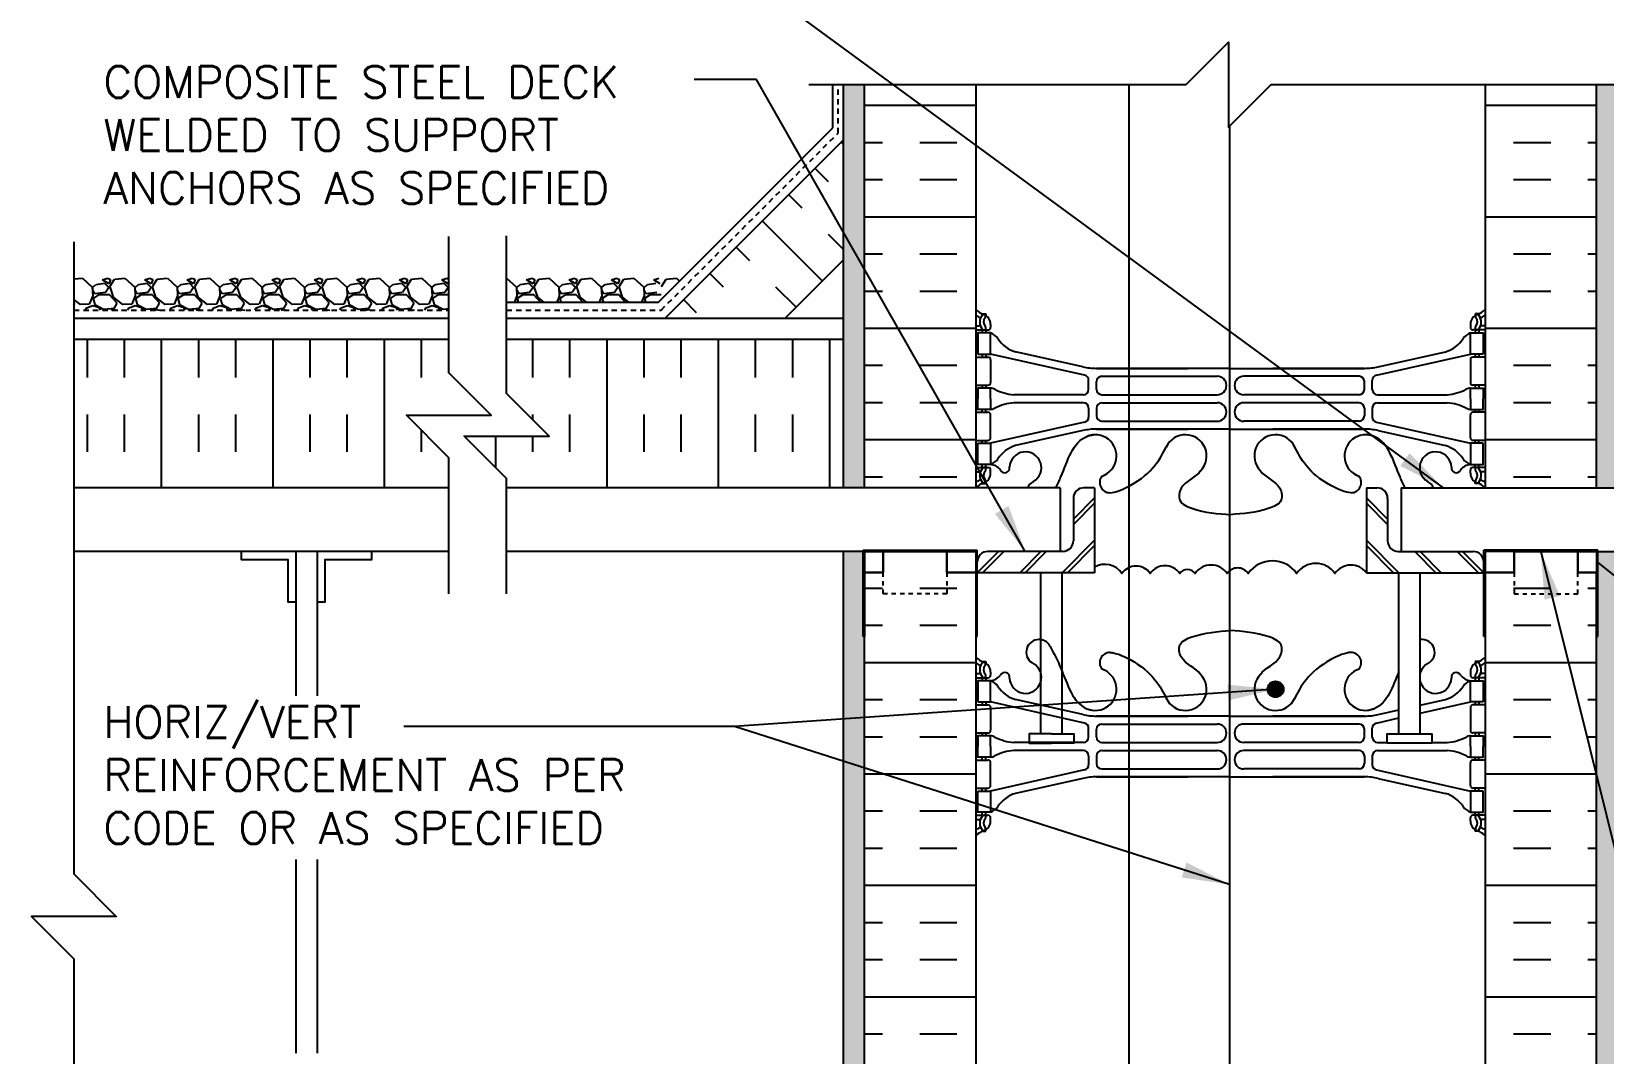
# Model space of a CAD drawing. Header units: inches. Extents: x 250.1 to 306.6, y 242.4 to 324.9.
# Drawn here: x 250.1 to 287.16, y 278.15 to 302.23 of the extents above; entities that cross this region are included whole.
import ezdxf

# ---------------------------------------------------------------- set-up
doc = ezdxf.new("R2010")
doc.units = ezdxf.units.IN
doc.header["$LTSCALE"] = 0.5
doc.header["$MEASUREMENT"] = 0
doc.linetypes.add('DASHED2', pattern=[0.375, 0.25, -0.125])
for name, color, linetype in [('HATCH', 12, 'Continuous'), ('line25', 2, 'Continuous'), ('LINE3', 3, 'Continuous'), ('LINE50', 5, 'Continuous'), ('LINE9', 9, 'Continuous'), ('TEXT', 4, 'Continuous'), ('Web_Edge', 9, 'Continuous')]:
    doc.layers.add(name, color=color, linetype=linetype)
doc.styles.add('DIM', font='romans.shx', dxfattribs={"width": 0.7})
doc.styles.add('ROMANS', font='romans.shx', dxfattribs={"height": 1.125})
doc.dimstyles.new('ext_12', dxfattribs={"dimscale": 12, "dimtxt": 0.09375, "dimasz": 0.09375, "dimexe": 0.09375, "dimexo": 0.0625, "dimgap": 0.0625, "dimtad": 1, "dimdec": 1, "dimzin": 3, "dimdsep": 46, "dimlunit": 4, "dimtxsty": 'DIM', "dimcen": 0.09, "dimdle": 0.09375, "dimclrt": 4, "dimadec": 0, "dimazin": 0, "dimtfac": 1, "dimtdec": 1, "dimtmove": 2, "dimatfit": 3, "dimfxl": 1, "dimfrac": 2, "dimtolj": 1, "dimtzin": 0, "dimarcsym": 0})
pattern_1 = [(0, (12.0422, 14.3605), (0, 2.625), []), (0, (12.0422, 15.2355), (0, 2.625), [0.875, -0.875]), (0, (12.0422, 16.1105), (0, 2.625), [0.875, -0.875])]

msp = doc.modelspace()

# ---------------------------------------------------------------- hatches: boundary and pattern name
at = {"layer": 'HATCH'}
h = msp.add_hatch(dxfattribs=at)
h.set_pattern_fill('AR-SAND', color=256, scale=0.25, style=0)
h.set_pattern_definition([(37.5, (269.5189, 297.0386), (-0.0157483, 0.481706), [0, -0.38, 0, -0.425, 0, -0.40625]), (7.5, (269.5189, 297.0386), (0.442444, 0.705537), [0, -0.205, 0, -0.3425, 0, -0.13125]), (327.5, (269.2114, 297.0386), (0.7785355, 0.001415), [0, -0.125, 0, -0.45, 0, -0.5875]), (317.5, (269.2114, 297.0386), (0.751532, 0.219419), [0, -0.0625, 0, -0.295, 0, -0.3375])])
h.paths.add_polyline_path([(269.745, 300.976), (269.245, 300.976), (269.245, 291.476), (269.745, 291.476)])
h.paths.add_polyline_path([(269.245, 318.306), (269.245, 303.478), (269.745, 303.478), (269.745, 309.976), (269.745, 318.306)])
h.paths.add_polyline_path([(269.745, 320.202), (269.245, 320.202), (269.245, 318.468), (269.745, 318.468)])
h.paths.add_polyline_path([(269.745, 272.419), (269.745, 272.132), (269.245, 272.132), (269.245, 285.917), (269.245, 289.976), (269.745, 289.976)])
h = msp.add_hatch(dxfattribs=at)
h.set_pattern_fill('AR-SAND', color=256, scale=0.25, style=0)
h.set_pattern_definition([(37.5, (287.2253, 295.21123), (-0.0157483, 0.481706), [0, -0.38, 0, -0.425, 0, -0.40625]), (7.5, (287.2253, 295.2112), (0.442444, 0.705537), [0, -0.205, 0, -0.3425, 0, -0.13125]), (327.5, (286.9178, 295.21123), (0.7785355, 0.001415), [0, -0.125, 0, -0.45, 0, -0.5875]), (317.5, (286.9178, 295.2112), (0.751532, 0.219419), [0, -0.0625, 0, -0.295, 0, -0.3375])])
h.paths.add_polyline_path([(287.495, 300.976), (286.995, 300.976), (286.995, 291.476), (287.495, 291.476)])
h.paths.add_polyline_path([(287.495, 318.306), (286.995, 318.306), (286.995, 309.976), (286.995, 303.478), (287.495, 303.478)])
h.paths.add_polyline_path([(287.495, 320.202), (286.995, 320.202), (286.995, 318.468), (287.495, 318.468)])
h.paths.add_polyline_path([(286.995, 272.419), (286.995, 272.132), (287.495, 272.132), (287.495, 285.917), (287.495, 289.976), (286.995, 289.976)])
h = msp.add_hatch(dxfattribs=at)
h.set_pattern_fill('INSUL', color=256, scale=7, style=0)
h.set_pattern_definition(pattern_1)
h.paths.add_polyline_path([(286.995, 300.976), (284.37, 300.976), (284.37, 291.476), (286.995, 291.476)])
h.paths.add_polyline_path([(269.745, 291.476), (272.37, 291.476), (272.37, 300.976), (269.745, 300.976)])
h = msp.add_hatch(dxfattribs=at)
h.set_pattern_fill('INSUL', color=256, scale=7, angle=45, style=0)
h.set_pattern_definition([(135, (376.5477, 136.5745), (1.856155, 1.856155), []), (135, (377.1664, 137.1932), (1.856155, 1.856155), [0.875, -0.875]), (135, (377.7851, 137.812), (1.856155, 1.856155), [0.875, -0.875])])
h.paths.add_polyline_path([(267.996, 295.601), (265.168, 295.601), (269.245, 299.677), (269.245, 296.849)])
h = msp.add_hatch(dxfattribs=at)
h.set_pattern_fill('INSUL', color=256, scale=7, angle=90, style=0)
h.set_pattern_definition([(90, (376.5477, 136.5745), (2.625, 2e-16), []), (90, (377.4227, 136.5745), (2.625, 2e-16), [0.875, -0.875]), (90, (378.2977, 136.5745), (2.625, 2e-16), [0.875, -0.875])])
h.paths.add_polyline_path([(261.307, 293.695), (261.307, 294.976), (269.245, 294.976), (269.245, 291.476), (261.307, 291.476), (261.307, 291.695), (260.307, 292.695), (262.307, 292.695)])
h.paths.add_polyline_path([(259.942, 294.976), (259.942, 294.185), (260.942, 293.185), (258.942, 293.185), (259.942, 292.185), (259.942, 291.476), (251.105, 291.476), (251.105, 294.976)])
h = msp.add_hatch(dxfattribs=at)
h.set_pattern_fill('INSUL', color=256, scale=7, style=0)
h.set_pattern_definition(pattern_1)
h.paths.add_polyline_path([(286.995, 272.132), (284.37, 273.19), (284.37, 289.478), (286.995, 289.478)])
h.paths.add_polyline_path([(269.745, 272.132), (272.37, 273.19), (272.37, 289.478), (271.682, 289.478), (271.682, 289.978), (270.182, 289.978), (270.182, 289.478), (269.745, 289.478)])
at = {"layer": 'LINE3'}
h = msp.add_hatch(color=256, dxfattribs=at)
h.paths.add_polyline_path([(279.616, 286.765, 0.831395), (279.248, 286.765)])
h.paths.add_polyline_path([(279.62, 286.73, 0.045935), (279.616, 286.765), (279.248, 286.765, 0.045935), (279.245, 286.73, 1)])

# ---------------------------------------------------------------- linework, layer by layer
at = {"layer": 'HATCH'}
for p, q in [((268.995, 299.958), (268.995, 300.976)), ((264.887, 295.851), (268.995, 299.958)), ((251.105, 296.397), (251.307, 296.414)), ((251.308, 296.414), (251.538, 296.204)), ((251.538, 296.205), (251.548, 295.995)), ((251.546, 296.193), (251.626, 296.263)), ((251.548, 296.134), (251.548, 296.194)), ((251.598, 296.045), (251.548, 296.135)), ((251.627, 296.265), (251.827, 296.295)), ((251.777, 296.375), (251.897, 296.415)), ((251.928, 296.285), (251.778, 296.375)), ((251.828, 296.294), (251.928, 296.194)), ((251.928, 296.195), (251.848, 296.075)), ((251.898, 296.414), (251.968, 296.384)), ((251.968, 296.384), (251.928, 296.284)), ((251.956, 296.215), (252.066, 296.395)), ((252.038, 295.964), (251.958, 296.214)), ((252.067, 296.394), (252.307, 296.414)), ((252.308, 296.414), (252.538, 296.204)), ((252.538, 296.205), (252.548, 295.995)), ((252.546, 296.193), (252.626, 296.263)), ((252.548, 296.134), (252.548, 296.194)), ((252.598, 296.045), (252.548, 296.135)), ((252.627, 296.265), (252.827, 296.295)), ((252.777, 296.375), (252.897, 296.415)), ((252.928, 296.285), (252.778, 296.375)), ((252.828, 296.294), (252.928, 296.194)), ((252.928, 296.195), (252.848, 296.075)), ((252.898, 296.414), (252.968, 296.384)), ((252.968, 296.384), (252.928, 296.284)), ((252.956, 296.215), (253.066, 296.395)), ((253.038, 295.964), (252.958, 296.214)), ((253.067, 296.394), (253.307, 296.414)), ((253.308, 296.414), (253.538, 296.204)), ((253.538, 296.205), (253.548, 295.995)), ((253.546, 296.193), (253.626, 296.263)), ((253.548, 296.134), (253.548, 296.194)), ((253.598, 296.045), (253.548, 296.135)), ((253.627, 296.265), (253.827, 296.295)), ((253.777, 296.375), (253.897, 296.415)), ((253.928, 296.285), (253.778, 296.375)), ((253.828, 296.294), (253.928, 296.194)), ((253.928, 296.195), (253.848, 296.075)), ((253.898, 296.414), (253.968, 296.384)), ((253.968, 296.384), (253.928, 296.284)), ((253.956, 296.215), (254.066, 296.395)), ((254.038, 295.964), (253.958, 296.214)), ((254.067, 296.394), (254.307, 296.414)), ((254.308, 296.414), (254.538, 296.204)), ((254.538, 296.205), (254.548, 295.995)), ((254.546, 296.193), (254.626, 296.263)), ((254.548, 296.134), (254.548, 296.194)), ((254.598, 296.045), (254.548, 296.135)), ((254.627, 296.265), (254.827, 296.295)), ((254.777, 296.375), (254.897, 296.415)), ((254.928, 296.285), (254.778, 296.375)), ((254.828, 296.294), (254.928, 296.194)), ((254.928, 296.195), (254.848, 296.075)), ((254.898, 296.414), (254.968, 296.384)), ((254.968, 296.384), (254.928, 296.284)), ((254.956, 296.215), (255.066, 296.395)), ((255.038, 295.964), (254.958, 296.214)), ((255.067, 296.394), (255.307, 296.414)), ((255.307, 296.414), (255.537, 296.204)), ((255.538, 296.205), (255.548, 295.995)), ((255.546, 296.193), (255.626, 296.263)), ((255.548, 296.134), (255.548, 296.194)), ((255.598, 296.045), (255.548, 296.135)), ((255.627, 296.265), (255.827, 296.295)), ((255.777, 296.375), (255.897, 296.415)), ((255.928, 296.285), (255.778, 296.375)), ((255.828, 296.294), (255.928, 296.194)), ((255.928, 296.195), (255.848, 296.075)), ((255.898, 296.414), (255.968, 296.384)), ((255.968, 296.384), (255.928, 296.284)), ((255.956, 296.215), (256.066, 296.395)), ((256.038, 295.964), (255.958, 296.214)), ((256.067, 296.394), (256.307, 296.414)), ((256.307, 296.414), (256.537, 296.204)), ((256.538, 296.205), (256.548, 295.995)), ((256.546, 296.193), (256.626, 296.263)), ((256.548, 296.134), (256.548, 296.194)), ((256.598, 296.045), (256.548, 296.135)), ((256.627, 296.265), (256.827, 296.295)), ((256.777, 296.375), (256.897, 296.415)), ((256.928, 296.285), (256.778, 296.375)), ((256.828, 296.294), (256.928, 296.194)), ((256.928, 296.195), (256.848, 296.075)), ((256.898, 296.414), (256.968, 296.384)), ((256.968, 296.384), (256.928, 296.284)), ((256.956, 296.215), (257.066, 296.395)), ((257.038, 295.964), (256.958, 296.214)), ((257.067, 296.394), (257.307, 296.414)), ((257.307, 296.414), (257.537, 296.204)), ((257.538, 296.205), (257.548, 295.995)), ((257.546, 296.193), (257.626, 296.263)), ((257.548, 296.134), (257.548, 296.194)), ((257.598, 296.045), (257.548, 296.135)), ((257.627, 296.265), (257.827, 296.295)), ((257.777, 296.375), (257.897, 296.415)), ((257.928, 296.285), (257.778, 296.375)), ((257.828, 296.294), (257.928, 296.194)), ((257.928, 296.195), (257.848, 296.075)), ((257.898, 296.414), (257.968, 296.384)), ((257.968, 296.384), (257.928, 296.284)), ((257.956, 296.215), (258.066, 296.395)), ((258.038, 295.964), (257.958, 296.214)), ((258.067, 296.394), (258.307, 296.414)), ((258.307, 296.414), (258.537, 296.204)), ((258.538, 296.205), (258.548, 295.995)), ((258.546, 296.193), (258.626, 296.263)), ((258.548, 296.134), (258.548, 296.194)), ((258.598, 296.045), (258.548, 296.135)), ((258.627, 296.265), (258.827, 296.295)), ((258.777, 296.375), (258.897, 296.415)), ((258.928, 296.285), (258.778, 296.375)), ((258.828, 296.294), (258.928, 296.194)), ((258.928, 296.195), (258.848, 296.075)), ((258.898, 296.414), (258.968, 296.384)), ((258.968, 296.384), (258.928, 296.284)), ((258.956, 296.215), (259.066, 296.395)), ((259.038, 295.964), (258.958, 296.214)), ((259.067, 296.394), (259.307, 296.414)), ((259.307, 296.414), (259.537, 296.204)), ((259.538, 296.205), (259.548, 295.995)), ((259.546, 296.193), (259.626, 296.263)), ((259.548, 296.134), (259.548, 296.194)), ((259.598, 296.045), (259.548, 296.135)), ((259.627, 296.265), (259.827, 296.295)), ((259.777, 296.375), (259.897, 296.415)), ((259.928, 296.285), (259.778, 296.375)), ((259.828, 296.294), (259.928, 296.194)), ((259.928, 296.195), (259.848, 296.075)), ((259.898, 296.414), (259.942, 296.395)), ((259.942, 296.319), (259.928, 296.284)), ((261.307, 296.414), (261.307, 296.414)), ((261.307, 296.414), (261.537, 296.204)), ((261.538, 296.205), (261.548, 295.995)), ((261.546, 296.193), (261.626, 296.263)), ((261.548, 296.134), (261.548, 296.194)), ((261.598, 296.045), (261.548, 296.135)), ((261.627, 296.265), (261.827, 296.295)), ((261.777, 296.375), (261.897, 296.415)), ((261.928, 296.285), (261.778, 296.375)), ((261.828, 296.294), (261.928, 296.194)), ((261.928, 296.195), (261.848, 296.075)), ((261.898, 296.414), (261.968, 296.384)), ((261.968, 296.384), (261.928, 296.284)), ((261.956, 296.215), (262.066, 296.395)), ((262.038, 295.964), (261.958, 296.214)), ((262.067, 296.394), (262.307, 296.414)), ((262.307, 296.414), (262.537, 296.204)), ((262.538, 296.205), (262.548, 295.995)), ((262.546, 296.193), (262.626, 296.263)), ((262.548, 296.134), (262.548, 296.194)), ((262.598, 296.045), (262.548, 296.135)), ((262.627, 296.265), (262.827, 296.295)), ((262.777, 296.375), (262.897, 296.415)), ((262.928, 296.285), (262.778, 296.375)), ((262.828, 296.294), (262.928, 296.194)), ((262.928, 296.195), (262.848, 296.075)), ((262.898, 296.414), (262.968, 296.384)), ((262.968, 296.384), (262.928, 296.284)), ((262.956, 296.215), (263.066, 296.395)), ((263.038, 295.964), (262.958, 296.214)), ((263.067, 296.394), (263.307, 296.414)), ((263.307, 296.414), (263.537, 296.204)), ((263.538, 296.205), (263.548, 295.995)), ((263.546, 296.193), (263.626, 296.263)), ((263.548, 296.134), (263.548, 296.194)), ((263.598, 296.045), (263.548, 296.135)), ((263.627, 296.265), (263.827, 296.295)), ((263.777, 296.375), (263.897, 296.415)), ((263.928, 296.285), (263.778, 296.375)), ((263.828, 296.294), (263.928, 296.194)), ((263.928, 296.195), (263.848, 296.075)), ((263.898, 296.414), (263.968, 296.384)), ((263.968, 296.384), (263.928, 296.284)), ((263.956, 296.215), (264.066, 296.395)), ((264.038, 295.964), (263.958, 296.214)), ((264.067, 296.394), (264.307, 296.414)), ((264.307, 296.414), (264.537, 296.204)), ((264.538, 296.205), (264.548, 295.995)), ((264.546, 296.193), (264.626, 296.263)), ((264.548, 296.134), (264.548, 296.194)), ((264.598, 296.045), (264.548, 296.135)), ((264.627, 296.265), (264.827, 296.295)), ((264.777, 296.375), (264.897, 296.415)), ((264.928, 296.285), (264.778, 296.375)), ((264.956, 296.215), (265.066, 296.395)), ((265.067, 296.394), (265.307, 296.414)), ((265.307, 296.414), (265.383, 296.346)), ((251.258, 295.795), (251.105, 295.913)), ((251.128, 295.824), (251.105, 295.85)), ((251.105, 295.787), (251.126, 295.824)), ((251.468, 295.804), (251.258, 295.794)), ((251.548, 295.764), (251.388, 295.704)), ((251.549, 295.996), (251.469, 295.806)), ((251.708, 295.714), (251.548, 295.764)), ((251.557, 295.934), (251.597, 295.794)), ((251.688, 296.026), (251.558, 295.936)), ((251.847, 296.074), (251.597, 296.044)), ((251.597, 295.794), (251.807, 295.684)), ((251.948, 296.024), (251.688, 296.024)), ((252.128, 295.824), (251.948, 296.024)), ((252.258, 295.795), (252.038, 295.965)), ((252.056, 295.704), (252.126, 295.824)), ((252.468, 295.804), (252.258, 295.794)), ((252.548, 295.764), (252.388, 295.704)), ((252.549, 295.996), (252.469, 295.806)), ((252.708, 295.714), (252.548, 295.764)), ((252.557, 295.934), (252.597, 295.794)), ((252.688, 296.026), (252.558, 295.936)), ((252.847, 296.074), (252.597, 296.044)), ((252.597, 295.794), (252.807, 295.684)), ((252.948, 296.024), (252.688, 296.024)), ((253.128, 295.824), (252.948, 296.024)), ((253.258, 295.795), (253.038, 295.965)), ((253.056, 295.704), (253.126, 295.824)), ((253.468, 295.804), (253.258, 295.794)), ((253.548, 295.764), (253.388, 295.704)), ((253.549, 295.996), (253.469, 295.806)), ((253.708, 295.714), (253.548, 295.764)), ((253.557, 295.934), (253.597, 295.794)), ((253.688, 296.026), (253.558, 295.936)), ((253.847, 296.074), (253.597, 296.044)), ((253.597, 295.794), (253.807, 295.684)), ((253.948, 296.024), (253.688, 296.024)), ((254.128, 295.824), (253.948, 296.024)), ((254.258, 295.795), (254.038, 295.965)), ((254.056, 295.704), (254.126, 295.824)), ((254.468, 295.804), (254.258, 295.794)), ((254.548, 295.764), (254.388, 295.704)), ((254.549, 295.996), (254.469, 295.806)), ((254.708, 295.714), (254.548, 295.764)), ((254.557, 295.934), (254.597, 295.794)), ((254.688, 296.026), (254.558, 295.936)), ((254.847, 296.074), (254.597, 296.044)), ((254.597, 295.794), (254.807, 295.684)), ((254.948, 296.024), (254.688, 296.024)), ((255.128, 295.824), (254.948, 296.024)), ((255.258, 295.795), (255.038, 295.965)), ((255.056, 295.704), (255.126, 295.824)), ((255.468, 295.804), (255.258, 295.794)), ((255.548, 295.764), (255.388, 295.704)), ((255.549, 295.996), (255.469, 295.806)), ((255.708, 295.714), (255.548, 295.764)), ((255.557, 295.934), (255.597, 295.794)), ((255.688, 296.026), (255.558, 295.936)), ((255.847, 296.074), (255.597, 296.044)), ((255.597, 295.794), (255.807, 295.684)), ((255.948, 296.024), (255.688, 296.024)), ((256.128, 295.824), (255.948, 296.024)), ((256.258, 295.795), (256.038, 295.965)), ((256.056, 295.704), (256.126, 295.824)), ((256.468, 295.804), (256.258, 295.794)), ((256.548, 295.764), (256.388, 295.704)), ((256.549, 295.996), (256.469, 295.806)), ((256.708, 295.714), (256.548, 295.764)), ((256.557, 295.934), (256.597, 295.794)), ((256.688, 296.026), (256.558, 295.936)), ((256.847, 296.074), (256.597, 296.044)), ((256.597, 295.794), (256.807, 295.684)), ((256.948, 296.024), (256.688, 296.024)), ((257.128, 295.824), (256.948, 296.024)), ((257.258, 295.795), (257.038, 295.965)), ((257.056, 295.704), (257.126, 295.824)), ((257.468, 295.804), (257.258, 295.794)), ((257.548, 295.764), (257.388, 295.704)), ((257.549, 295.996), (257.469, 295.806)), ((257.708, 295.714), (257.548, 295.764)), ((257.557, 295.934), (257.597, 295.794)), ((257.688, 296.026), (257.558, 295.936)), ((257.847, 296.074), (257.597, 296.044)), ((257.597, 295.794), (257.807, 295.684)), ((257.948, 296.024), (257.688, 296.024)), ((258.128, 295.824), (257.948, 296.024)), ((258.258, 295.795), (258.038, 295.965)), ((258.056, 295.704), (258.126, 295.824)), ((258.468, 295.804), (258.258, 295.794)), ((258.548, 295.764), (258.388, 295.704)), ((258.549, 295.996), (258.469, 295.806)), ((258.708, 295.714), (258.548, 295.764)), ((258.557, 295.934), (258.597, 295.794)), ((258.688, 296.026), (258.558, 295.936)), ((258.847, 296.074), (258.597, 296.044)), ((258.597, 295.794), (258.807, 295.684)), ((258.948, 296.024), (258.688, 296.024)), ((259.128, 295.824), (258.948, 296.024)), ((259.258, 295.795), (259.038, 295.965)), ((259.056, 295.704), (259.126, 295.824)), ((259.468, 295.804), (259.258, 295.794)), ((259.548, 295.764), (259.388, 295.704)), ((259.549, 295.996), (259.469, 295.806)), ((259.708, 295.714), (259.548, 295.764)), ((259.557, 295.934), (259.597, 295.794)), ((259.688, 296.026), (259.558, 295.936)), ((259.847, 296.074), (259.597, 296.044)), ((259.597, 295.794), (259.807, 295.684)), ((259.942, 296.024), (259.688, 296.024)), ((261.307, 295.851), (264.887, 295.851)), ((261.549, 295.996), (261.488, 295.851)), ((261.688, 296.026), (261.558, 295.936)), ((261.558, 295.934), (261.581, 295.851)), ((261.847, 296.074), (261.597, 296.044)), ((261.948, 296.024), (261.688, 296.024)), ((262.104, 295.851), (261.948, 296.024)), ((262.186, 295.851), (262.038, 295.965)), ((262.549, 295.996), (262.488, 295.851)), ((262.688, 296.026), (262.558, 295.936)), ((262.558, 295.934), (262.581, 295.851)), ((262.847, 296.074), (262.597, 296.044)), ((262.948, 296.024), (262.688, 296.024)), ((263.104, 295.851), (262.948, 296.024)), ((263.186, 295.851), (263.038, 295.965)), ((263.549, 295.996), (263.488, 295.851)), ((263.688, 296.026), (263.558, 295.936)), ((263.558, 295.934), (263.581, 295.851)), ((263.847, 296.074), (263.597, 296.044)), ((263.948, 296.024), (263.688, 296.024)), ((264.104, 295.851), (263.948, 296.024)), ((264.186, 295.851), (264.038, 295.965)), ((264.549, 295.996), (264.488, 295.851)), ((264.688, 296.026), (264.558, 295.936)), ((264.558, 295.934), (264.581, 295.851)), ((264.847, 296.074), (264.597, 296.044)), ((264.948, 296.024), (264.688, 296.024)), ((251.105, 295.666), (251.138, 295.663)), ((251.388, 295.704), (251.368, 295.663)), ((251.73, 295.663), (251.708, 295.714)), ((251.808, 295.686), (252.058, 295.706)), ((251.99, 295.663), (252.038, 295.675)), ((252.037, 295.673), (252.138, 295.663)), ((252.388, 295.704), (252.368, 295.663)), ((252.73, 295.663), (252.708, 295.714)), ((252.808, 295.686), (253.058, 295.706)), ((252.99, 295.663), (253.038, 295.675)), ((253.037, 295.673), (253.138, 295.663)), ((253.388, 295.704), (253.368, 295.663)), ((253.73, 295.663), (253.708, 295.714)), ((253.808, 295.686), (254.058, 295.706)), ((253.99, 295.663), (254.038, 295.675)), ((254.037, 295.673), (254.138, 295.663)), ((254.388, 295.704), (254.368, 295.663)), ((254.73, 295.663), (254.708, 295.714)), ((254.808, 295.686), (255.058, 295.706)), ((254.99, 295.663), (255.038, 295.675)), ((255.037, 295.673), (255.138, 295.663)), ((255.388, 295.704), (255.368, 295.663)), ((255.73, 295.663), (255.708, 295.714)), ((255.808, 295.686), (256.058, 295.706)), ((255.99, 295.663), (256.038, 295.675)), ((256.037, 295.673), (256.138, 295.663)), ((256.388, 295.704), (256.368, 295.663)), ((256.73, 295.663), (256.708, 295.714)), ((256.808, 295.686), (257.058, 295.706)), ((256.99, 295.663), (257.038, 295.675)), ((257.037, 295.673), (257.138, 295.663)), ((257.388, 295.704), (257.368, 295.663)), ((257.73, 295.663), (257.708, 295.714)), ((257.808, 295.686), (258.058, 295.706)), ((257.99, 295.663), (258.038, 295.675)), ((258.037, 295.673), (258.138, 295.663)), ((258.388, 295.704), (258.368, 295.663)), ((258.73, 295.663), (258.708, 295.714)), ((258.808, 295.686), (259.058, 295.706)), ((258.99, 295.663), (259.038, 295.675)), ((259.037, 295.673), (259.138, 295.663)), ((259.388, 295.704), (259.368, 295.663)), ((259.73, 295.663), (259.708, 295.714)), ((259.808, 295.686), (259.942, 295.697)), ((275.165, 291.24), (274.665, 290.74)), ((275.165, 291.115), (274.665, 290.615)), ((281.574, 291.24), (282.074, 290.74)), ((281.574, 291.115), (282.074, 290.615)), ((275.165, 290.24), (274.401, 289.476)), ((281.574, 290.24), (282.338, 289.476)), ((272.901, 289.976), (272.401, 289.476)), ((273.026, 289.976), (272.526, 289.476)), ((273.901, 289.976), (273.401, 289.476)), ((274.026, 289.976), (273.526, 289.476)), ((275.165, 290.115), (274.526, 289.476)), ((281.574, 290.115), (282.213, 289.476)), ((282.713, 289.976), (283.213, 289.476)), ((282.838, 289.976), (283.338, 289.476)), ((283.713, 289.976), (284.213, 289.476)), ((283.838, 289.976), (284.338, 289.476))]:
    msp.add_line(p, q, dxfattribs=at)
msp.add_lwpolyline([(281.574, 289.476, 0.506186), (280.833, 289.459, 0.520567), (279.929, 289.459, 0.520567), (278.789, 289.459, 0.520567), (278.29, 289.459, 0.520567), (277.534, 289.459, 0.520567), (277.173, 289.459, 0.520567), (276.477, 289.459, 0.520567), (275.811, 289.459, 0.381873), (275.165, 289.61, 0.381873)], format="xyb", dxfattribs=at)
at = {"layer": 'line25'}
for p, q in [((269.245, 291.476), (269.245, 300.976)), ((272.37, 300.976), (272.37, 291.476)), ((272.37, 300.976), (272.37, 291.476)), ((284.37, 300.976), (284.37, 291.476)), ((265.043, 295.476), (269.245, 299.677)), ((267.871, 295.476), (269.245, 296.849)), ((275.165, 291.476), (274.915, 291.476)), ((275.165, 291.476), (275.165, 289.476)), ((281.574, 291.476), (281.574, 289.476)), ((281.574, 291.476), (281.824, 291.476)), ((274.665, 291.226), (274.665, 290.226)), ((282.074, 291.226), (282.074, 290.226)), ((269.713, 287.976), (269.713, 290.007)), ((269.713, 290.007), (272.401, 290.007)), ((269.745, 289.976), (272.37, 289.976)), ((269.745, 289.976), (272.37, 289.976)), ((269.745, 289.976), (269.745, 287.976)), ((272.37, 289.976), (272.37, 287.976)), ((272.401, 287.976), (272.401, 290.007)), ((274.415, 289.976), (272.651, 289.976)), ((282.324, 289.976), (284.088, 289.976)), ((287.026, 290.007), (284.338, 290.007)), ((284.338, 287.976), (284.338, 290.007)), ((286.995, 289.976), (284.37, 289.976)), ((286.995, 289.976), (284.37, 289.976)), ((284.37, 289.976), (284.37, 287.976)), ((286.995, 289.976), (286.995, 287.976)), ((287.026, 287.976), (287.026, 290.007)), ((272.37, 289.478), (272.37, 287.783)), ((272.401, 289.476), (272.401, 289.726)), ((275.165, 289.476), (272.401, 289.476)), ((273.901, 285.683), (273.901, 289.476)), ((274.401, 285.683), (274.401, 289.476)), ((281.574, 289.476), (284.338, 289.476)), ((282.338, 285.683), (282.338, 289.476)), ((282.838, 285.683), (282.838, 289.476)), ((284.338, 289.476), (284.338, 289.726)), ((284.37, 289.478), (284.37, 273.19)), ((269.745, 287.976), (269.713, 287.976)), ((272.37, 287.976), (272.401, 287.976)), ((284.37, 287.976), (284.338, 287.976)), ((286.995, 287.976), (287.026, 287.976)), ((272.37, 287.783), (272.37, 273.19))]:
    msp.add_line(p, q, dxfattribs=at)
at = {"layer": 'line25', "color": 192}
for p, q in [((259.942, 289.976), (251.105, 289.976)), ((270.182, 289.976), (261.307, 289.976)), ((286.557, 289.976), (295.432, 289.976))]:
    msp.add_line(p, q, dxfattribs=at)
at = {"layer": 'line25'}
for points in [[(251.105, 294.976), (259.942, 294.976)], [(261.307, 294.976), (269.245, 294.976)], [(274.151, 285.683), (273.622, 285.683), (273.622, 285.457), (273.882, 285.457)], [(273.882, 285.457), (274.151, 285.457)], [(274.151, 285.683), (274.679, 285.683), (274.679, 285.457), (274.151, 285.457)]]:
    msp.add_lwpolyline(points, dxfattribs=at)
msp.add_lwpolyline([(282.588, 285.457), (282.06, 285.457), (282.06, 285.683), (282.588, 285.683), (283.117, 285.683), (283.117, 285.457), (282.857, 285.457)], close=True, dxfattribs=at)
for centre, start, end in [((274.915, 291.226), 90, 180), ((281.824, 291.226), 0, 90), ((274.415, 290.226), 270, 0), ((282.324, 290.226), 180, 270), ((272.651, 289.726), 90, 180), ((284.088, 289.726), 0, 90)]:
    msp.add_arc(centre, 0.25, start, end, dxfattribs=at)
at = {"layer": 'LINE3'}
for p, q in [((275.974, 300.976), (275.974, 269.576)), ((278.35, 300), (278.35, 263.399))]:
    msp.add_line(p, q, dxfattribs=at)
msp.add_circle((279.432, 286.73), 0.188, dxfattribs=at)
at = {"layer": 'LINE50', "color": 9, "linetype": 'DASHED2'}
for p, q in [((269.12, 299.833), (269.12, 300.976)), ((264.95, 295.663), (269.12, 299.833)), ((251.105, 295.663), (259.942, 295.663)), ((261.307, 295.663), (264.95, 295.663))]:
    msp.add_line(p, q, dxfattribs=at)
at = {"layer": 'LINE50'}
for p, q in [((269.745, 291.476), (269.745, 300.976)), ((286.995, 291.476), (286.995, 300.976)), ((285.057, 289.478), (285.057, 289.978)), ((285.057, 289.978), (286.557, 289.978)), ((285.057, 289.978), (286.557, 289.978)), ((286.557, 289.978), (286.557, 289.478)), ((269.745, 272.132), (269.745, 289.478)), ((284.37, 289.478), (285.057, 289.478)), ((286.557, 289.478), (286.995, 289.478)), ((286.995, 272.132), (286.995, 289.478))]:
    msp.add_line(p, q, dxfattribs=at)
at = {"layer": 'LINE50', "color": 9}
msp.add_line((269.245, 272.132), (269.245, 289.976), dxfattribs=at)
at = {"layer": 'LINE50'}
for points in [[(272.37, 289.478), (271.682, 289.478), (271.682, 289.978), (270.182, 289.978), (270.182, 289.478), (269.745, 289.478)], [(269.745, 289.478), (270.182, 289.478), (270.182, 289.978), (271.682, 289.978), (271.682, 289.478), (272.37, 289.478)], [(286.995, 289.478), (286.557, 289.478), (286.557, 289.978), (285.057, 289.978), (285.057, 289.478), (284.37, 289.478)]]:
    msp.add_lwpolyline(points, dxfattribs=at)
at = {"layer": 'LINE9'}
for p, q in [((259.942, 291.476), (251.105, 291.476)), ((274.351, 291.476), (261.307, 291.476)), ((274.351, 291.476), (274.351, 289.976)), ((282.389, 291.476), (295.432, 291.476)), ((282.389, 291.476), (282.389, 289.976)), ((256.338, 289.976), (256.338, 286.573)), ((256.838, 289.976), (256.838, 286.573)), ((256.338, 282.718), (256.338, 278.154)), ((256.838, 282.718), (256.838, 278.154))]:
    msp.add_line(p, q, dxfattribs=at)
for points in [[(268.432, 300.976), (277.326, 300.976), (278.326, 301.976), (278.326, 299.976), (279.326, 300.976), (288.219, 300.976)], [(251.105, 297.27), (251.105, 282.38), (252.105, 281.38), (251.105, 281.38), (250.105, 281.38), (251.105, 280.38), (251.105, 266.935)], [(259.942, 288.976), (259.942, 292.185), (258.942, 293.185), (260.942, 293.185), (259.942, 294.185), (259.942, 297.395)], [(261.307, 288.976), (261.307, 291.695), (260.307, 292.695), (262.307, 292.695), (261.307, 293.695), (261.307, 297.414)], [(251.105, 295.476), (259.942, 295.476)], [(261.307, 295.476), (269.245, 295.476)], [(256.838, 288.788), (257.025, 288.788), (257.025, 289.788), (258.127, 289.788), (258.127, 289.976), (255.048, 289.976), (255.048, 289.788), (256.15, 289.788), (256.15, 288.788), (256.338, 288.788)]]:
    msp.add_lwpolyline(points, dxfattribs=at)
at = {"layer": 'LINE9', "linetype": 'DASHED2', "ltscale": 0.15}
for points in [[(271.682, 289.478), (271.682, 289.478), (271.682, 288.978), (270.182, 288.978), (270.182, 289.478), (270.182, 289.478)], [(271.682, 289.478), (271.682, 289.478), (271.682, 288.978), (270.182, 288.978), (270.182, 289.478), (270.182, 289.478)], [(285.057, 289.478), (285.057, 289.478), (285.057, 288.978), (286.557, 288.978), (286.557, 289.478), (286.557, 289.478)], [(285.057, 289.478), (285.057, 289.478), (285.057, 288.978), (286.557, 288.978), (286.557, 289.478), (286.557, 289.478)]]:
    msp.add_lwpolyline(points, dxfattribs=at)
at = {"layer": 'Web_Edge'}
for p, q in [((272.516, 295.573), (272.606, 295.573)), ((272.606, 295.573), (272.606, 295.531)), ((284.224, 295.573), (284.134, 295.573)), ((284.134, 295.573), (284.134, 295.531)), ((272.37, 295.294), (272.447, 295.294)), ((272.37, 295.194), (272.653, 295.194)), ((272.516, 295.194), (272.516, 295.124)), ((272.606, 295.194), (272.606, 295.124)), ((272.716, 295.324), (272.716, 295.257)), ((284.024, 295.324), (284.024, 295.257)), ((284.37, 295.194), (284.086, 295.194)), ((284.134, 295.194), (284.134, 295.124)), ((284.224, 295.194), (284.224, 295.124)), ((284.37, 295.294), (284.292, 295.294)), ((272.516, 294.624), (272.516, 294.554)), ((272.606, 294.624), (272.606, 294.554)), ((274.928, 294.128), (272.711, 294.624)), ((274.885, 294.326), (273.304, 294.679)), ((281.811, 294.128), (284.029, 294.624)), ((281.854, 294.326), (283.435, 294.679)), ((284.134, 294.624), (284.134, 294.554)), ((284.224, 294.624), (284.224, 294.554)), ((272.37, 294.554), (272.653, 294.554)), ((272.716, 294.492), (272.716, 293.957)), ((275.212, 294.29), (277.37, 294.29)), ((278.37, 294.29), (275.212, 294.29)), ((278.37, 294.29), (281.527, 294.29)), ((281.527, 294.29), (279.37, 294.29)), ((284.024, 294.492), (284.024, 293.957)), ((284.37, 294.554), (284.086, 294.554)), ((272.37, 293.894), (272.653, 293.894)), ((272.516, 293.894), (272.516, 293.824)), ((272.606, 293.894), (272.606, 293.824)), ((275.026, 293.793), (275.026, 294.006)), ((275.213, 293.794), (275.213, 293.978)), ((275.338, 294.103), (278.058, 294.103)), ((281.401, 294.103), (278.682, 294.103)), ((281.526, 293.794), (281.526, 293.978)), ((281.713, 293.793), (281.713, 294.006)), ((284.37, 293.894), (284.086, 293.894)), ((284.134, 293.894), (284.134, 293.824)), ((284.224, 293.894), (284.224, 293.824)), ((274.901, 293.668), (273.263, 293.668)), ((275.338, 293.669), (278.058, 293.669)), ((281.401, 293.669), (278.682, 293.669)), ((281.838, 293.668), (283.476, 293.668)), ((272.37, 293.254), (272.653, 293.254)), ((272.516, 293.254), (272.516, 293.324)), ((272.606, 293.254), (272.606, 293.324)), ((272.716, 292.657), (272.716, 293.192)), ((274.901, 293.48), (273.263, 293.48)), ((275.026, 293.355), (275.026, 293.143)), ((275.213, 293.354), (275.213, 293.17)), ((275.338, 293.479), (278.058, 293.479)), ((281.401, 293.479), (278.682, 293.479)), ((281.526, 293.354), (281.526, 293.17)), ((281.713, 293.355), (281.713, 293.143)), ((281.838, 293.48), (283.476, 293.48)), ((284.024, 292.657), (284.024, 293.192)), ((284.37, 293.254), (284.086, 293.254)), ((284.134, 293.254), (284.134, 293.324)), ((284.224, 293.254), (284.224, 293.324)), ((274.928, 293.021), (272.711, 292.524)), ((274.885, 292.823), (273.304, 292.47)), ((275.212, 292.859), (277.37, 292.859)), ((278.37, 292.859), (275.212, 292.859)), ((275.338, 293.045), (278.058, 293.045)), ((278.37, 292.859), (281.527, 292.859)), ((281.401, 293.045), (278.682, 293.045)), ((281.527, 292.859), (279.37, 292.859)), ((281.811, 293.021), (284.029, 292.524)), ((281.854, 292.823), (283.435, 292.47)), ((272.37, 292.594), (272.653, 292.594)), ((272.516, 292.524), (272.516, 292.594)), ((272.606, 292.524), (272.606, 292.594)), ((284.37, 292.594), (284.086, 292.594)), ((284.134, 292.524), (284.134, 292.594)), ((284.224, 292.524), (284.224, 292.594)), ((272.37, 291.954), (272.653, 291.954)), ((272.37, 291.854), (272.447, 291.854)), ((272.516, 291.954), (272.516, 292.024)), ((272.606, 291.954), (272.606, 292.024)), ((272.716, 291.824), (272.716, 291.892)), ((284.024, 291.824), (284.024, 291.892)), ((284.37, 291.954), (284.086, 291.954)), ((284.134, 291.954), (284.134, 292.024)), ((284.224, 291.954), (284.224, 292.024)), ((284.37, 291.854), (284.292, 291.854)), ((272.516, 291.575), (272.606, 291.575)), ((272.606, 291.575), (272.606, 291.617)), ((284.134, 291.575), (284.134, 291.617)), ((284.224, 291.575), (284.134, 291.575)), ((272.516, 287.381), (272.606, 287.381)), ((272.606, 287.381), (272.606, 287.339)), ((284.224, 287.381), (284.134, 287.381)), ((284.134, 287.381), (284.134, 287.339)), ((272.37, 287.102), (272.447, 287.102)), ((272.37, 287.002), (272.653, 287.002)), ((272.516, 287.002), (272.516, 286.932)), ((272.606, 287.002), (272.606, 286.932)), ((272.716, 287.132), (272.716, 287.064)), ((284.024, 287.132), (284.024, 287.064)), ((284.37, 287.002), (284.086, 287.002)), ((284.134, 287.002), (284.134, 286.932)), ((284.224, 287.002), (284.224, 286.932)), ((284.37, 287.102), (284.292, 287.102)), ((274.885, 286.134), (273.304, 286.487)), ((282.838, 286.353), (283.435, 286.487)), ((272.37, 286.362), (272.653, 286.362)), ((272.516, 286.432), (272.516, 286.362)), ((272.606, 286.432), (272.606, 286.362)), ((274.928, 285.935), (272.711, 286.432)), ((272.716, 286.299), (272.716, 285.764)), ((275.212, 286.098), (277.37, 286.098)), ((278.37, 286.098), (275.212, 286.098)), ((278.37, 286.098), (281.527, 286.098)), ((281.527, 286.098), (279.37, 286.098)), ((281.854, 286.134), (282.338, 286.242)), ((282.838, 286.165), (284.029, 286.432)), ((284.024, 286.299), (284.024, 285.764)), ((284.37, 286.362), (284.086, 286.362)), ((284.134, 286.432), (284.134, 286.362)), ((284.224, 286.432), (284.224, 286.362)), ((275.026, 285.601), (275.026, 285.813)), ((275.213, 285.602), (275.213, 285.786)), ((275.338, 285.911), (278.058, 285.911)), ((281.401, 285.911), (278.682, 285.911)), ((281.526, 285.602), (281.526, 285.786)), ((281.713, 285.601), (281.713, 285.813)), ((281.811, 285.935), (282.338, 286.053)), ((272.37, 285.702), (272.653, 285.702)), ((272.516, 285.702), (272.516, 285.632)), ((272.606, 285.702), (272.606, 285.632)), ((274.901, 285.476), (273.263, 285.476)), ((275.338, 285.477), (278.058, 285.477)), ((281.401, 285.477), (278.682, 285.477)), ((281.838, 285.476), (282.06, 285.476)), ((283.117, 285.476), (283.476, 285.476)), ((284.37, 285.702), (284.086, 285.702)), ((284.134, 285.702), (284.134, 285.632)), ((284.224, 285.702), (284.224, 285.632)), ((272.37, 285.062), (272.653, 285.062)), ((272.516, 285.062), (272.516, 285.132)), ((272.606, 285.062), (272.606, 285.132)), ((272.716, 284.464), (272.716, 284.999)), ((274.901, 285.288), (273.263, 285.288)), ((275.026, 285.163), (275.026, 284.951)), ((275.213, 285.162), (275.213, 284.978)), ((275.338, 285.287), (278.058, 285.287)), ((281.401, 285.287), (278.682, 285.287)), ((281.526, 285.162), (281.526, 284.978)), ((281.713, 285.163), (281.713, 284.951)), ((281.838, 285.288), (283.476, 285.288)), ((284.024, 284.464), (284.024, 284.999)), ((284.37, 285.062), (284.086, 285.062)), ((284.134, 285.062), (284.134, 285.132)), ((284.224, 285.062), (284.224, 285.132)), ((274.928, 284.829), (272.711, 284.332)), ((274.885, 284.63), (273.304, 284.277)), ((275.212, 284.666), (277.37, 284.666)), ((278.37, 284.666), (275.212, 284.666)), ((275.338, 284.853), (278.058, 284.853)), ((278.37, 284.666), (281.527, 284.666)), ((281.401, 284.853), (278.682, 284.853)), ((281.527, 284.666), (279.37, 284.666)), ((281.811, 284.829), (284.029, 284.332)), ((281.854, 284.63), (283.435, 284.277)), ((272.37, 284.402), (272.653, 284.402)), ((272.516, 284.332), (272.516, 284.402)), ((272.606, 284.332), (272.606, 284.402)), ((284.37, 284.402), (284.086, 284.402)), ((284.134, 284.332), (284.134, 284.402)), ((284.224, 284.332), (284.224, 284.402)), ((272.37, 283.762), (272.653, 283.762)), ((272.37, 283.662), (272.447, 283.662)), ((272.516, 283.762), (272.516, 283.832)), ((272.606, 283.762), (272.606, 283.832)), ((272.716, 283.632), (272.716, 283.699)), ((284.024, 283.632), (284.024, 283.699)), ((284.37, 283.762), (284.086, 283.762)), ((284.134, 283.762), (284.134, 283.832)), ((284.224, 283.762), (284.224, 283.832)), ((284.37, 283.662), (284.292, 283.662)), ((272.516, 283.383), (272.606, 283.383)), ((272.606, 283.383), (272.606, 283.425)), ((284.134, 283.383), (284.134, 283.425)), ((284.224, 283.383), (284.134, 283.383))]:
    msp.add_line(p, q, dxfattribs=at)
for points in [[(272.411, 294.624), (272.711, 294.624), (272.711, 295.124), (272.411, 295.124)], [(284.329, 294.624), (284.029, 294.624), (284.029, 295.124), (284.329, 295.124)], [(272.411, 292.524), (272.711, 292.524), (272.711, 292.024), (272.411, 292.024)], [(284.329, 292.524), (284.029, 292.524), (284.029, 292.024), (284.329, 292.024)], [(272.411, 286.432), (272.711, 286.432), (272.711, 286.932), (272.411, 286.932)], [(284.329, 286.432), (284.029, 286.432), (284.029, 286.932), (284.329, 286.932)], [(272.411, 284.332), (272.711, 284.332), (272.711, 283.832), (272.411, 283.832)], [(284.329, 284.332), (284.029, 284.332), (284.029, 283.832), (284.329, 283.832)]]:
    msp.add_lwpolyline(points, close=True, dxfattribs=at)
for points in [[(272.711, 293.574), (272.711, 293.824), (272.411, 293.824), (272.411, 293.574)], [(272.711, 293.574), (272.711, 293.324), (272.411, 293.324), (272.411, 293.574)], [(284.029, 293.574), (284.029, 293.824), (284.329, 293.824), (284.329, 293.574)], [(284.029, 293.574), (284.029, 293.324), (284.329, 293.324), (284.329, 293.574)], [(272.711, 285.382), (272.711, 285.632), (272.411, 285.632), (272.411, 285.382)], [(272.711, 285.382), (272.711, 285.132), (272.411, 285.132), (272.411, 285.382)], [(284.029, 285.382), (284.029, 285.632), (284.329, 285.632), (284.329, 285.382)], [(284.029, 285.382), (284.029, 285.132), (284.329, 285.132), (284.329, 285.382)]]:
    msp.add_lwpolyline(points, dxfattribs=at)
for centre, radius, start, end in [((272.716, 296.031), 0.5, 226.2109, 250.5288), ((272.716, 296.031), 0.6, 234.7832, 245.0748), ((272.709, 295.379), 0.25, 140.1145, 222.4609), ((272.453, 295.468), 0.021, 343.464, 63.9957), ((272.552, 295.51), 0.045, 321.448, 139.1879), ((272.466, 295.324), 0.25, 0, 70.5288), ((272.709, 295.379), 0.16, 140.0001, 222.4609), ((284.274, 295.324), 0.25, 109.4712, 180), ((284.188, 295.51), 0.045, 40.8121, 218.552), ((284.03, 295.379), 0.16, 317.5391, 39.9999), ((284.024, 296.031), 0.5, 289.4712, 313.7891), ((284.03, 295.379), 0.25, 317.5391, 39.8855), ((284.286, 295.468), 0.021, 116.0043, 196.536), ((284.024, 296.031), 0.6, 294.9252, 305.2168), ((272.448, 295.314), 0.0196, 269.4032, 15.4901), ((272.558, 295.24), 0.045, 222.4609, 42.4609), ((272.653, 295.257), 0.0625, 270, 0), ((272.588, 294.782), 0.364, 34.9775, 70.3387), ((284.151, 294.782), 0.364, 109.6613, 145.0225), ((284.086, 295.257), 0.0625, 180, 270), ((284.181, 295.24), 0.045, 137.5391, 317.5391), ((284.291, 295.314), 0.0196, 164.5099, 270.5968), ((273.511, 295.393), 0.743, 212.7919, 253.8107), ((283.228, 295.393), 0.743, 286.1893, 327.2081), ((272.653, 294.492), 0.0625, 0, 90), ((275.212, 295.79), 1.5, 257.4135, 270), ((281.527, 295.79), 1.5, 270, 282.5865), ((284.086, 294.492), 0.0625, 90, 180), ((272.653, 293.957), 0.0625, 270, 0), ((274.901, 294.006), 0.125, 0, 77.3767), ((275.338, 293.978), 0.125, 90, 180), ((278.058, 293.886), 0.217, 270, 90), ((278.682, 293.886), 0.217, 90, 270), ((281.401, 293.978), 0.125, 0, 90), ((281.838, 294.006), 0.125, 102.6233, 180), ((284.086, 293.957), 0.0625, 180, 270), ((272.706, 293.606), 0.219, 60.4937, 88.92), ((273.352, 294.835), 1.17, 242.6365, 265.6505), ((274.901, 293.793), 0.125, 270, 0), ((275.338, 293.794), 0.125, 180, 270), ((281.401, 293.794), 0.125, 270, 360), ((281.838, 293.793), 0.125, 180, 270), ((283.387, 294.835), 1.17, 274.3495, 297.3635), ((284.033, 293.606), 0.219, 91.08, 119.5063), ((272.653, 293.192), 0.0625, 0, 90), ((272.706, 293.543), 0.219, 271.08, 299.5063), ((273.352, 292.313), 1.17, 94.3495, 117.3635), ((274.901, 293.355), 0.125, 0, 90), ((274.901, 293.143), 0.125, 282.6233, 0), ((275.338, 293.354), 0.125, 90, 180), ((275.338, 293.17), 0.125, 180, 270), ((278.058, 293.262), 0.217, 270, 90), ((278.682, 293.262), 0.217, 90, 270), ((281.401, 293.354), 0.125, 0, 90), ((281.401, 293.17), 0.125, 270, 0), ((281.838, 293.355), 0.125, 90, 180), ((281.838, 293.143), 0.125, 180, 257.3767), ((283.387, 292.313), 1.17, 62.6365, 85.6505), ((284.033, 293.543), 0.219, 240.4937, 268.92), ((284.086, 293.192), 0.0625, 90, 180), ((275.212, 291.359), 1.5, 90, 102.5865), ((281.527, 291.359), 1.5, 77.4135, 90), ((272.653, 292.657), 0.0625, 270, 0), ((273.511, 291.756), 0.743, 106.1893, 147.2081), ((275.182, 292.226), 0.5, 288.2063, 113.7861), ((277.307, 292.226), 0.5, 315.8125, 155.181), ((279.432, 292.226), 0.5, 24.819, 224.1875), ((281.557, 292.226), 0.5, 66.2139, 251.7937), ((283.228, 291.756), 0.743, 32.7919, 73.8107), ((284.086, 292.657), 0.0625, 180, 270), ((272.588, 292.367), 0.364, 289.6613, 325.0225), ((273.536, 291.948), 0.375, 300.1325, 177.0763), ((283.204, 291.948), 0.375, 2.9237, 239.8675), ((284.151, 292.367), 0.364, 214.9775, 250.3387), ((272.716, 291.117), 0.6, 114.9252, 125.2168), ((272.448, 291.835), 0.0196, 344.5099, 90.5968), ((272.709, 291.77), 0.25, 137.5391, 219.8855), ((272.453, 291.68), 0.021, 296.0043, 16.536), ((272.552, 291.639), 0.045, 220.8121, 38.552), ((272.558, 291.908), 0.045, 317.5391, 137.5391), ((272.709, 291.77), 0.16, 137.5391, 219.9999), ((272.466, 291.824), 0.25, 289.4712, 360), ((272.653, 291.892), 0.0625, 360, 90), ((272.673, 291.675), 0.352, 38.4669, 83.8709), ((273.05, 291.943), 0.113, 205.9431, 12.1844), ((275.528, 291.601), 0.242, 141.7673, 270), ((281.211, 291.601), 0.242, 270, 38.2327), ((283.689, 291.943), 0.113, 167.8156, 334.0569), ((284.066, 291.675), 0.352, 96.1291, 141.5331), ((284.086, 291.892), 0.0625, 90, 180), ((284.274, 291.824), 0.25, 180, 250.5288), ((284.181, 291.908), 0.045, 42.4609, 222.4609), ((284.188, 291.639), 0.045, 141.448, 319.1879), ((284.03, 291.77), 0.16, 320.0001, 42.4609), ((284.03, 291.77), 0.25, 320.1145, 42.4609), ((284.286, 291.68), 0.021, 163.464, 243.9957), ((284.291, 291.835), 0.0196, 89.4032, 195.4901), ((284.024, 291.117), 0.6, 54.7832, 65.0748), ((272.716, 291.117), 0.5, 109.4712, 133.7891), ((273.856, 291.354), 0.3, 116.0575, 156.101), ((282.884, 291.354), 0.3, 23.899, 63.9425), ((284.024, 291.117), 0.5, 46.2109, 70.5288), ((273.856, 287.602), 0.3, 27.597, 243.9425), ((275.528, 287.355), 0.242, 90, 218.2327), ((281.211, 287.355), 0.242, 321.7673, 90), ((282.884, 287.602), 0.3, 296.0575, 98.68), ((272.716, 287.839), 0.5, 226.2109, 250.5288), ((272.716, 287.839), 0.6, 234.7832, 245.0748), ((272.709, 287.187), 0.25, 140.1145, 222.4609), ((272.453, 287.276), 0.021, 343.464, 63.9957), ((272.552, 287.317), 0.045, 321.448, 139.1879), ((272.466, 287.132), 0.25, 0, 70.5288), ((272.709, 287.187), 0.16, 140.0001, 222.4609), ((273.536, 287.008), 0.375, 182.9237, 59.8675), ((283.204, 287.008), 0.375, 120.1325, 357.0763), ((284.274, 287.132), 0.25, 109.4712, 180), ((284.188, 287.317), 0.045, 40.8121, 218.552), ((284.03, 287.187), 0.16, 317.5391, 39.9999), ((284.024, 287.839), 0.5, 289.4712, 313.7891), ((284.03, 287.187), 0.25, 317.5391, 39.8855), ((284.286, 287.276), 0.021, 116.0043, 196.536), ((284.024, 287.839), 0.6, 294.9252, 305.2168), ((272.448, 287.122), 0.0196, 269.4032, 15.4901), ((272.558, 287.048), 0.045, 222.4609, 42.4609), ((272.653, 287.064), 0.0625, 270, 0), ((272.673, 287.281), 0.352, 276.1291, 321.5331), ((272.588, 286.589), 0.364, 34.9775, 70.3387), ((273.05, 287.013), 0.113, 347.8156, 154.0569), ((275.182, 286.73), 0.5, 246.2139, 71.7937), ((277.307, 286.73), 0.5, 204.819, 44.1875), ((279.432, 286.73), 0.5, 135.8125, 335.181), ((281.557, 286.73), 0.5, 108.2063, 293.7861), ((283.689, 287.013), 0.113, 25.9431, 192.1844), ((284.066, 287.281), 0.352, 218.4669, 263.8709), ((284.151, 286.589), 0.364, 109.6613, 145.0225), ((284.086, 287.064), 0.0625, 180, 270), ((284.181, 287.048), 0.045, 137.5391, 317.5391), ((284.291, 287.122), 0.0196, 164.5099, 270.5968), ((273.511, 287.201), 0.743, 212.7919, 253.8107), ((283.228, 287.201), 0.743, 286.1893, 327.2081), ((272.653, 286.299), 0.0625, 0, 90), ((275.212, 287.598), 1.5, 257.4135, 270), ((281.527, 287.598), 1.5, 270, 282.5865), ((284.086, 286.299), 0.0625, 90, 180), ((272.653, 285.764), 0.0625, 270, 0), ((274.901, 285.813), 0.125, 0, 77.3767), ((275.338, 285.786), 0.125, 90, 180), ((278.058, 285.694), 0.217, 270, 90), ((278.682, 285.694), 0.217, 90, 270), ((281.401, 285.786), 0.125, 0, 90), ((281.838, 285.813), 0.125, 102.6233, 180), ((284.086, 285.764), 0.0625, 180, 270), ((272.706, 285.413), 0.219, 60.4937, 88.92), ((273.352, 286.643), 1.17, 242.6365, 265.6505), ((274.901, 285.601), 0.125, 270, 0), ((275.338, 285.602), 0.125, 180, 270), ((281.401, 285.602), 0.125, 270, 360), ((281.838, 285.601), 0.125, 180, 270), ((283.387, 286.643), 1.17, 274.3495, 297.3635), ((284.033, 285.413), 0.219, 91.08, 119.5063), ((272.653, 284.999), 0.0625, 0, 90), ((272.706, 285.351), 0.219, 271.08, 299.5063), ((273.352, 284.121), 1.17, 94.3495, 117.3635), ((274.901, 285.163), 0.125, 0, 90), ((275.338, 285.162), 0.125, 90, 180), ((278.058, 285.07), 0.217, 270, 90), ((278.682, 285.07), 0.217, 90, 270), ((281.401, 285.162), 0.125, 0, 90), ((281.838, 285.163), 0.125, 90, 180), ((283.387, 284.121), 1.17, 62.6365, 85.6505), ((284.033, 285.351), 0.219, 240.4937, 268.92), ((284.086, 284.999), 0.0625, 90, 180), ((275.212, 283.166), 1.5, 90, 102.5865), ((274.901, 284.951), 0.125, 282.6233, 0), ((275.338, 284.978), 0.125, 180, 270), ((281.401, 284.978), 0.125, 270, 0), ((281.527, 283.166), 1.5, 77.4135, 90), ((281.838, 284.951), 0.125, 180, 257.3767), ((272.653, 284.464), 0.0625, 270, 0), ((273.511, 283.563), 0.743, 106.1893, 147.2081), ((283.228, 283.563), 0.743, 32.7919, 73.8107), ((284.086, 284.464), 0.0625, 180, 270), ((272.588, 284.175), 0.364, 289.6613, 325.0225), ((284.151, 284.175), 0.364, 214.9775, 250.3387), ((272.448, 283.642), 0.0196, 344.5099, 90.5968), ((272.709, 283.577), 0.25, 137.5391, 219.8855), ((272.558, 283.716), 0.045, 317.5391, 137.5391), ((272.709, 283.577), 0.16, 137.5391, 219.9999), ((272.466, 283.632), 0.25, 289.4712, 360), ((272.653, 283.699), 0.0625, 360, 90), ((284.086, 283.699), 0.0625, 90, 180), ((284.274, 283.632), 0.25, 180, 250.5288), ((284.181, 283.716), 0.045, 42.4609, 222.4609), ((284.03, 283.577), 0.16, 320.0001, 42.4609), ((284.03, 283.577), 0.25, 320.1145, 42.4609), ((284.291, 283.642), 0.0196, 89.4032, 195.4901), ((272.716, 282.925), 0.6, 114.9252, 125.2168), ((272.716, 282.925), 0.5, 109.4712, 133.7891), ((272.453, 283.488), 0.021, 296.0043, 16.536), ((272.552, 283.446), 0.045, 220.8121, 38.552), ((284.188, 283.446), 0.045, 141.448, 319.1879), ((284.024, 282.925), 0.5, 46.2109, 70.5288), ((284.286, 283.488), 0.021, 163.464, 243.9957), ((284.024, 282.925), 0.6, 54.7832, 65.0748)]:
    msp.add_arc(centre, radius, start, end, dxfattribs=at)
for points in [[(275.213, 293.799), (275.213, 293.973)], [(281.526, 293.799), (281.526, 293.973)], [(275.213, 293.349), (275.213, 293.175)], [(281.526, 293.349), (281.526, 293.175)], [(275.213, 285.607), (275.213, 285.781)], [(281.526, 285.607), (281.526, 285.781)], [(275.213, 285.157), (275.213, 284.983)], [(281.526, 285.157), (281.526, 284.983)]]:
    msp.add_open_spline(points, degree=1, dxfattribs=at)
for points, knots in [([(274.253, 291.476), (274.294, 291.559), (274.494, 291.991), (274.674, 292.621), (275.084, 292.716), (275.141, 292.724)], [0.298239, 0.298239, 0.298239, 0.298239, 0.579211, 1.703896, 1.875321, 1.875321, 1.875321, 1.875321]), ([(275.528, 291.359), (275.649, 291.357), (276.483, 291.715), (276.722, 292.171), (276.863, 292.455)], [0.038125, 0.038125, 0.038125, 0.038125, 0.320663, 1.258119, 1.258119, 1.258119, 1.258119]), ([(281.211, 291.359), (281.09, 291.357), (280.256, 291.715), (280.017, 292.171), (279.877, 292.455)], [0.038125, 0.038125, 0.038125, 0.038125, 0.320663, 1.258119, 1.258119, 1.258119, 1.258119]), ([(282.486, 291.476), (282.445, 291.559), (282.245, 291.991), (282.065, 292.621), (281.655, 292.716), (281.598, 292.724)], [0.298239, 0.298239, 0.298239, 0.298239, 0.579211, 1.703896, 1.875321, 1.875321, 1.875321, 1.875321]), ([(277.666, 291.877), (277.558, 291.714), (277.198, 291.624), (277.121, 291.128), (277.669, 290.892), (278.073, 290.864), (278.37, 290.843)], [0.229407, 0.229407, 0.229407, 0.229407, 0.844432, 1.128849, 1.464331, 2.389004, 2.389004, 2.389004, 2.389004]), ([(279.074, 291.877), (279.181, 291.714), (279.541, 291.624), (279.618, 291.128), (279.07, 290.892), (278.666, 290.864), (278.37, 290.843)], [0.229407, 0.229407, 0.229407, 0.229407, 0.844432, 1.128849, 1.464331, 2.389004, 2.389004, 2.389004, 2.389004]), ([(277.666, 287.079), (277.558, 287.242), (277.198, 287.333), (277.121, 287.828), (277.669, 288.064), (278.073, 288.092), (278.37, 288.113)], [0.229407, 0.229407, 0.229407, 0.229407, 0.844432, 1.128849, 1.464331, 2.389004, 2.389004, 2.389004, 2.389004]), ([(279.074, 287.079), (279.181, 287.242), (279.541, 287.333), (279.618, 287.828), (279.07, 288.064), (278.666, 288.092), (278.37, 288.113)], [0.229407, 0.229407, 0.229407, 0.229407, 0.844432, 1.128849, 1.464331, 2.389004, 2.389004, 2.389004, 2.389004]), ([(274.121, 287.741), (274.207, 287.574), (274.46, 287.084), (274.674, 286.335), (275.084, 286.24), (275.141, 286.232)], [0, 0, 0, 0, 0.579211, 1.703896, 1.875321, 1.875321, 1.875321, 1.875321]), ([(275.528, 287.597), (275.649, 287.599), (276.483, 287.242), (276.722, 286.785), (276.863, 286.502)], [0.038125, 0.038125, 0.038125, 0.038125, 0.320663, 1.258119, 1.258119, 1.258119, 1.258119]), ([(281.211, 287.597), (281.09, 287.599), (280.256, 287.242), (280.017, 286.785), (279.877, 286.502)], [0.038125, 0.038125, 0.038125, 0.038125, 0.320663, 1.258119, 1.258119, 1.258119, 1.258119]), ([(282.338, 287.15), (282.196, 286.798), (282.043, 286.33), (281.655, 286.24), (281.598, 286.232)], [0.648708, 0.648708, 0.648708, 0.648708, 1.703896, 1.875321, 1.875321, 1.875321, 1.875321])]:
    msp.add_open_spline(points, degree=3, knots=knots, dxfattribs=at)

# ---------------------------------------------------------------- texts
at = {"layer": 'TEXT', "char_height": 0.75, "width": 14.65126, "attachment_point": 1, "style": 'ROMANS'}
for s, insert in [('COMPOSITE STEEL DECK WELDED TO SUPPORT ANCHORS AS SPECIFIED', (251.803, 301.413)), ('HORIZ/VERT REINFORCEMENT AS PER CODE OR AS SPECIFIED', (251.803, 286.335))]:
    msp.add_mtext(s, dxfattribs=dict(at, insert=insert))

# ---------------------------------------------------------------- leaders
at = {"layer": 'TEXT'}
for points in [[(283.389, 291.476), (266.084, 304.151), (261.94, 304.151)], [(273.533, 289.976), (267.196, 301.097), (265.724, 301.097)], [(285.682, 289.976), (288.764, 277.585), (290.279, 277.585)], [(286.995, 289.738), (290.515, 286.932), (293.008, 286.932)], [(279.432, 286.73), (266.674, 285.855)], [(278.35, 282.13), (266.674, 285.855), (258.883, 285.855)]]:
    msp.add_leader(points, dimstyle='ext_12', override={"dimgap": 0.0625, "dimtad": 0}, dxfattribs=at)

doc.saveas('drawing.dxf')
